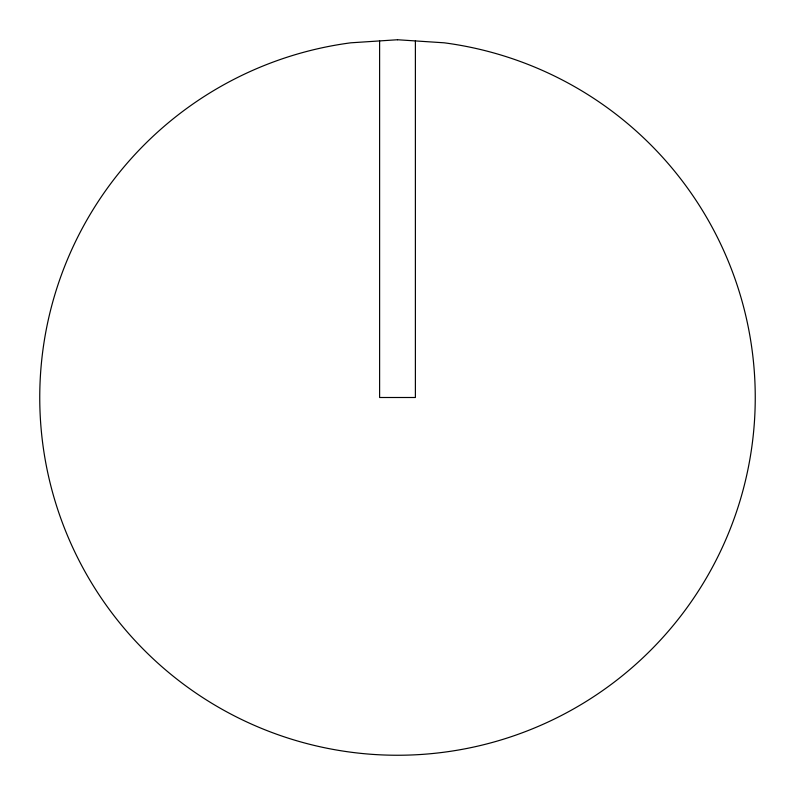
<?xml version="1.0" encoding="UTF-8"?>
<svg xmlns="http://www.w3.org/2000/svg" width="795" height="795" viewBox="0 0 795 795"><rect width="100%" height="100%" fill="white"/><g stroke="black" fill="none" stroke-linecap="round" stroke-linejoin="round"><path stroke-width="1.19" d="M415.387 40.923L415.387 397.5L379.613 397.5L379.613 40.923M397.5 39.75L350.804 42.811A357.75 357.75 0 0 0 95.778 589.721A357.75 357.75 0 0 0 699.222 589.721A357.75 357.75 0 0 0 444.196 42.811L397.5 39.75"/></g></svg>
